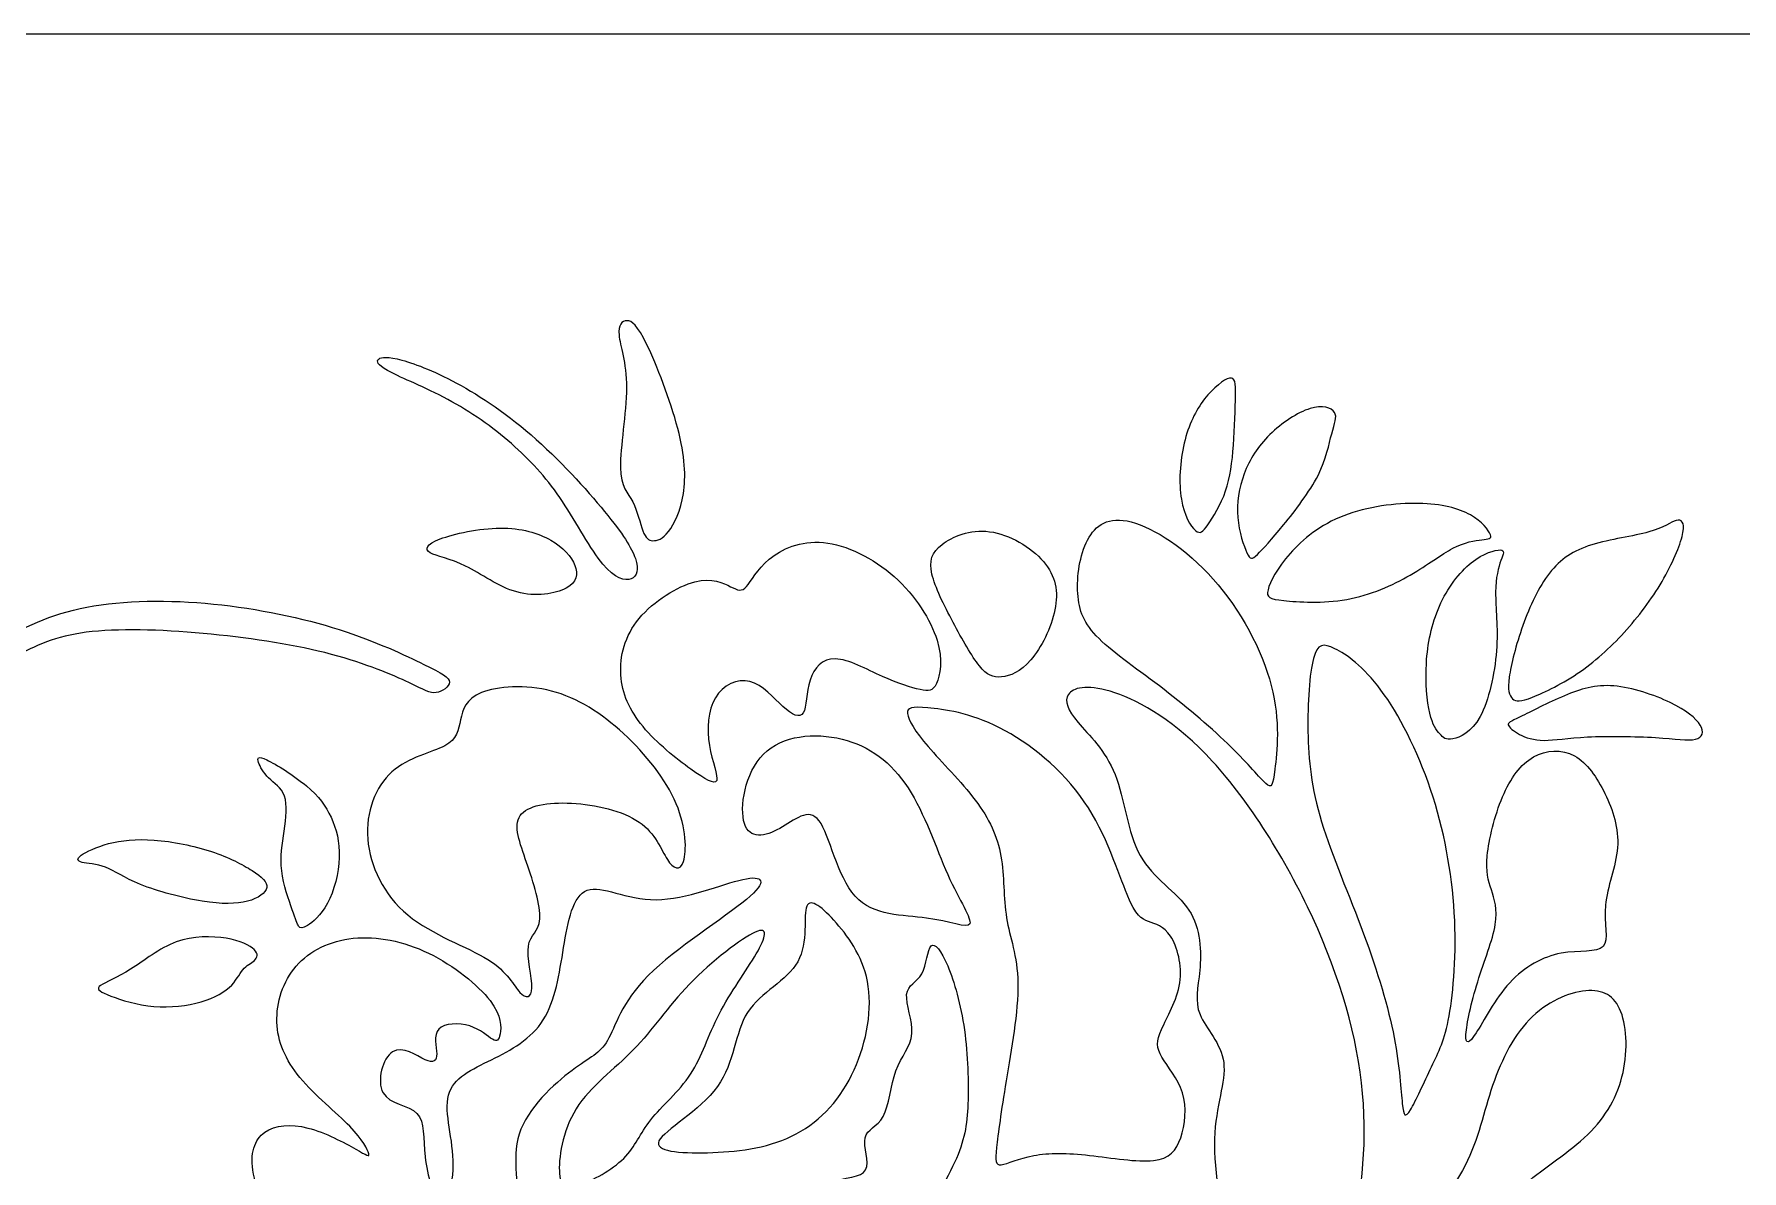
# Model space of a CAD drawing. Header units: millimetres. Extents: x -233 to 226, y -201 to 195.
# Drawn here: x -146.4 to 25, y 81.1 to 195.2 of the extents above; entities that cross this region are included whole.
import ezdxf

# ---------------------------------------------------------------- set-up
doc = ezdxf.new("R2010")
doc.units = ezdxf.units.MM
doc.layers.add('DV1_Layer_1', color=7, linetype='Continuous')
doc.layers.add('Layer_1', color=7, linetype='Continuous')

msp = doc.modelspace()

# ---------------------------------------------------------------- linework, layer by layer
at = {"layer": 'DV1_Layer_1', "color": 1, "linetype": 'Continuous'}
for points, knots in [([(-85.32, 145.36), (-85.6, 146.09), (-85.87, 147.35), (-86.35, 148.26), (-86.84, 149.17), (-87.54, 149.73), (-87.57, 151.73), (-87.61, 153.73), (-86.98, 157.17), (-86.98, 162.28), (-87.61, 163.96), (-87.72, 165), (-87.83, 166.04), (-87.42, 166.45), (-86.93, 166.45), (-86.45, 166.45), (-85.89, 166.04), (-84.92, 164.04), (-83.95, 162.04), (-82.57, 158.45), (-81.09, 152.83), (-81, 150.8), (-81.26, 149.1), (-81.53, 147.4), (-82.16, 146.05), (-83.35, 144.52), (-83.9, 144.35), (-84.33, 144.37), (-84.75, 144.4), (-85.04, 144.62), (-85.32, 145.36)], [0, 0, 0, 0, 0.083333, 0.083333, 0.083333, 0.166667, 0.166667, 0.166667, 0.25, 0.25, 0.333333, 0.333333, 0.333333, 0.416667, 0.416667, 0.416667, 0.5, 0.5, 0.5, 0.583333, 0.583333, 0.666667, 0.666667, 0.666667, 0.75, 0.75, 0.833333, 0.833333, 0.833333, 1, 1, 1, 1]), ([(-110.5, 161.2), (-109.18, 160.54), (-106.78, 159.59), (-104.49, 158.32), (-102.2, 157.05), (-100.02, 155.45), (-98.18, 153.8), (-96.34, 152.15), (-94.83, 150.46), (-93.39, 148.29), (-91.95, 146.12), (-90.57, 143.48), (-89.36, 142.02), (-88.14, 140.57), (-87.1, 140.3), (-86.5, 140.53), (-85.89, 140.76), (-85.72, 141.49), (-86.08, 142.57), (-86.45, 143.65), (-87.34, 145.08), (-89.17, 147.31), (-91, 149.54), (-93.77, 152.57), (-96.54, 154.98), (-99.32, 157.39), (-102.1, 159.18), (-104.47, 160.42), (-106.83, 161.65), (-108.77, 162.33), (-110, 162.61), (-111.24, 162.89), (-111.77, 162.77), (-111.92, 162.51), (-112.06, 162.26), (-111.82, 161.87), (-110.5, 161.2)], [0, 0, 0, 0, 0.076923, 0.076923, 0.076923, 0.153846, 0.153846, 0.153846, 0.230769, 0.230769, 0.230769, 0.307692, 0.307692, 0.307692, 0.384615, 0.384615, 0.384615, 0.461538, 0.461538, 0.461538, 0.538462, 0.538462, 0.538462, 0.615385, 0.615385, 0.615385, 0.692308, 0.692308, 0.692308, 0.769231, 0.769231, 0.769231, 0.846154, 0.846154, 0.846154, 1, 1, 1, 1]), ([(-29.86, 145.4), (-30.34, 145.82), (-31.01, 146.89), (-31.28, 148.52), (-31.56, 150.15), (-31.42, 152.34), (-30.99, 154.17), (-30.56, 155.99), (-29.84, 157.45), (-28.95, 158.59), (-28.05, 159.74), (-26.99, 160.56), (-25.88, 160.8), (-25.83, 160.22), (-25.84, 158.94), (-25.85, 157.67), (-25.93, 155.7), (-26.05, 153.97), (-26.18, 152.23), (-26.36, 150.73), (-26.84, 149.36), (-27.31, 147.98), (-28.09, 146.72), (-28.61, 145.97), (-29.13, 145.23), (-29.39, 144.98), (-29.86, 145.4)], [0, 0, 0, 0, 0.1, 0.1, 0.1, 0.2, 0.2, 0.2, 0.3, 0.3, 0.3, 0.4, 0.4, 0.5, 0.5, 0.5, 0.6, 0.6, 0.6, 0.7, 0.7, 0.7, 0.8, 0.8, 0.8, 1, 1, 1, 1]), ([(-24.69, 143.14), (-25.02, 143.82), (-25.49, 145.23), (-25.61, 146.69), (-25.73, 148.15), (-25.5, 149.67), (-24.97, 151.09), (-24.44, 152.51), (-23.61, 153.83), (-22.4, 155.01), (-21.19, 156.2), (-19.61, 157.25), (-18.36, 157.63), (-17.12, 158.01), (-16.21, 157.72), (-15.91, 157.25), (-15.61, 156.79), (-15.91, 156.15), (-16.19, 155.1), (-16.46, 154.05), (-16.72, 152.58), (-17.56, 150.92), (-18.41, 149.26), (-19.85, 147.4), (-21.02, 145.96), (-22.19, 144.52), (-23.1, 143.51), (-23.64, 142.99), (-24.19, 142.47), (-24.37, 142.45), (-24.69, 143.14)], [0, 0, 0, 0, 0.090909, 0.090909, 0.090909, 0.181818, 0.181818, 0.181818, 0.272727, 0.272727, 0.272727, 0.363636, 0.363636, 0.363636, 0.454545, 0.454545, 0.454545, 0.545455, 0.545455, 0.545455, 0.636364, 0.636364, 0.636364, 0.727273, 0.727273, 0.727273, 0.818182, 0.818182, 0.818182, 1, 1, 1, 1]), ([(-22.58, 139.44), (-22.39, 140.22), (-21.64, 141.65), (-20.37, 143.09), (-19.1, 144.52), (-17.31, 145.97), (-14.97, 146.88), (-12.64, 147.79), (-9.75, 148.15), (-7.45, 148.11), (-5.16, 148.06), (-3.45, 147.62), (-2.27, 146.95), (-1.08, 146.29), (-0.42, 145.41), (-0.26, 144.97), (-0.09, 144.54), (-0.43, 144.55), (-1.12, 144.47), (-1.81, 144.39), (-2.85, 144.22), (-5.2, 143), (-6.52, 141.95), (-8.3, 140.92), (-10.07, 139.9), (-12.31, 138.89), (-14.68, 138.47), (-17.06, 138.05), (-19.57, 138.21), (-21, 138.36), (-22.43, 138.51), (-22.78, 138.65), (-22.58, 139.44)], [0, 0, 0, 0, 0.083333, 0.083333, 0.083333, 0.166667, 0.166667, 0.166667, 0.25, 0.25, 0.25, 0.333333, 0.333333, 0.333333, 0.416667, 0.416667, 0.416667, 0.5, 0.5, 0.5, 0.583333, 0.583333, 0.666667, 0.666667, 0.666667, 0.75, 0.75, 0.75, 0.833333, 0.833333, 0.833333, 1, 1, 1, 1]), ([(-21.89, 121.45), (-21.67, 123.15), (-21.33, 126.25), (-22.25, 129.82), (-23.17, 133.4), (-25.35, 137.44), (-28.07, 140.51), (-30.78, 143.57), (-34.03, 145.66), (-36.31, 146.25), (-38.59, 146.85), (-39.89, 145.95), (-40.69, 144.43), (-41.49, 142.92), (-41.78, 140.79), (-41.57, 137.35), (-41.06, 136.04), (-39.54, 134.54), (-38.03, 133.03), (-35.51, 131.34), (-33.02, 129.43), (-30.54, 127.53), (-28.09, 125.42), (-26.31, 123.68), (-24.53, 121.93), (-23.42, 120.55), (-22.81, 120.01), (-22.2, 119.46), (-22.11, 119.75), (-21.89, 121.45)], [0, 0, 0, 0, 0.090909, 0.090909, 0.090909, 0.181818, 0.181818, 0.181818, 0.272727, 0.272727, 0.272727, 0.363636, 0.363636, 0.363636, 0.454545, 0.454545, 0.545455, 0.545455, 0.545455, 0.636364, 0.636364, 0.636364, 0.727273, 0.727273, 0.727273, 0.818182, 0.818182, 0.818182, 1, 1, 1, 1]), ([(1.96, 128.5), (1.63, 128.81), (1.46, 129.4), (1.63, 130.67), (1.8, 131.95), (2.31, 133.9), (3, 135.85), (3.7, 137.8), (4.58, 139.73), (6.77, 142.52), (8.07, 143.38), (9.91, 143.95), (11.75, 144.52), (14.11, 144.81), (15.65, 145.25), (17.18, 145.68), (17.88, 146.26), (18.4, 146.4), (18.92, 146.54), (19.26, 146.24), (19.07, 145.2), (18.89, 144.16), (18.17, 142.39), (16.16, 138.83), (14.85, 137.06), (13.44, 135.46), (12.02, 133.86), (10.5, 132.43), (8.79, 131.25), (7.07, 130.06), (5.16, 129.12), (3.97, 128.66), (2.77, 128.19), (2.29, 128.2), (1.96, 128.5)], [0, 0, 0, 0, 0.076923, 0.076923, 0.076923, 0.153846, 0.153846, 0.153846, 0.230769, 0.230769, 0.307692, 0.307692, 0.307692, 0.384615, 0.384615, 0.384615, 0.461538, 0.461538, 0.461538, 0.538462, 0.538462, 0.538462, 0.615385, 0.615385, 0.692308, 0.692308, 0.692308, 0.769231, 0.769231, 0.769231, 0.846154, 0.846154, 0.846154, 1, 1, 1, 1]), ([(-106.67, 143.15), (-106.08, 142.8), (-104.67, 142.59), (-103.12, 141.82), (-101.56, 141.06), (-99.84, 139.73), (-96.11, 138.71), (-94.09, 139.03), (-93.02, 139.6), (-91.94, 140.18), (-91.81, 141.01), (-92.15, 141.89), (-92.5, 142.77), (-93.32, 143.7), (-95.83, 145.14), (-97.52, 145.65), (-99.64, 145.63), (-101.76, 145.61), (-104.31, 145.07), (-105.69, 144.54), (-107.07, 144.02), (-107.27, 143.51), (-106.67, 143.15)], [0, 0, 0, 0, 0.111111, 0.111111, 0.111111, 0.222222, 0.222222, 0.333333, 0.333333, 0.333333, 0.444444, 0.444444, 0.444444, 0.555556, 0.555556, 0.666667, 0.666667, 0.666667, 0.777778, 0.777778, 0.777778, 1, 1, 1, 1]), ([(-55.86, 130.04), (-55.5, 130.83), (-55.19, 132.38), (-55.8, 134.39), (-56.42, 136.4), (-57.97, 138.87), (-60.09, 140.76), (-62.21, 142.65), (-64.9, 143.96), (-67.21, 144.18), (-69.51, 144.4), (-71.42, 143.53), (-72.66, 142.5), (-73.89, 141.47), (-75.01, 139.09), (-75.79, 139.38), (-76.52, 139.75), (-77.26, 140.11), (-78.35, 140.69), (-80.1, 140.24), (-81.84, 139.79), (-84.24, 138.32), (-85.7, 136.56), (-87.15, 134.8), (-87.66, 132.77), (-87.54, 130.9), (-87.42, 129.03), (-86.67, 127.34), (-83.95, 124.07), (-81.99, 122.49), (-80.52, 121.44), (-79.06, 120.38), (-78.09, 119.85), (-77.92, 120.3), (-77.75, 120.75), (-78.38, 122.18), (-78.64, 123.82), (-78.91, 125.47), (-78.81, 127.34), (-77.29, 129.88), (-75.86, 130.56), (-74.59, 130.23), (-73.31, 129.91), (-72.2, 128.57), (-71.27, 127.73), (-70.33, 126.88), (-69.58, 126.51), (-69.23, 127.08), (-68.88, 127.65), (-68.93, 129.16), (-68.15, 131.6), (-67.33, 132.55), (-66.01, 132.51), (-64.69, 132.48), (-62.87, 131.46), (-61.29, 130.74), (-59.72, 130.03), (-58.38, 129.62), (-57.51, 129.42), (-56.64, 129.23), (-56.23, 129.25), (-55.86, 130.04)], [0, 0, 0, 0, 0.043478, 0.043478, 0.043478, 0.086957, 0.086957, 0.086957, 0.130435, 0.130435, 0.130435, 0.173913, 0.173913, 0.173913, 0.217391, 0.26087, 0.26087, 0.26087, 0.304348, 0.304348, 0.304348, 0.347826, 0.347826, 0.347826, 0.391304, 0.391304, 0.391304, 0.434783, 0.434783, 0.478261, 0.478261, 0.478261, 0.521739, 0.521739, 0.521739, 0.565217, 0.565217, 0.565217, 0.608696, 0.608696, 0.652174, 0.652174, 0.652174, 0.695652, 0.695652, 0.695652, 0.73913, 0.73913, 0.73913, 0.782609, 0.782609, 0.826087, 0.826087, 0.826087, 0.869565, 0.869565, 0.869565, 0.913043, 0.913043, 0.913043, 1, 1, 1, 1]), ([(-49.33, 130.69), (-48.5, 130.78), (-47.43, 131.19), (-46.39, 132.4), (-45.35, 133.61), (-44.33, 135.63), (-43.97, 137.43), (-43.6, 139.24), (-43.89, 140.84), (-46.36, 143.72), (-48.55, 145), (-50.52, 145.27), (-52.5, 145.54), (-54.27, 144.79), (-55.3, 143.99), (-56.33, 143.19), (-56.62, 142.34), (-56.31, 141.02), (-56.01, 139.7), (-55.11, 137.9), (-54.19, 136.17), (-53.27, 134.44), (-52.33, 132.77), (-51.55, 131.81), (-50.78, 130.85), (-50.17, 130.61), (-49.33, 130.69)], [0, 0, 0, 0, 0.1, 0.1, 0.1, 0.2, 0.2, 0.2, 0.3, 0.3, 0.4, 0.4, 0.4, 0.5, 0.5, 0.5, 0.6, 0.6, 0.6, 0.7, 0.7, 0.7, 0.8, 0.8, 0.8, 1, 1, 1, 1]), ([(-4.03, 124.47), (-3.32, 124.6), (-2.17, 125.12), (-0.42, 128.31), (0.18, 130.98), (0.52, 135.67), (0.26, 137.69), (0.26, 139.19), (0.27, 140.69), (0.55, 141.69), (1.03, 143.05), (1.24, 143.43), (0.73, 143.44), (0.23, 143.46), (-0.98, 143.12), (-2.18, 142.16), (-3.38, 141.19), (-4.58, 139.6), (-5.37, 137.8), (-6.17, 136.01), (-6.57, 134.01), (-6.68, 132.07), (-6.8, 130.14), (-6.63, 128.25), (-6.35, 127.05), (-6.06, 125.86), (-5.66, 125.35), (-5.33, 124.97), (-5, 124.59), (-4.73, 124.34), (-4.03, 124.47)], [0, 0, 0, 0, 0.083333, 0.083333, 0.166667, 0.166667, 0.25, 0.25, 0.25, 0.333333, 0.333333, 0.416667, 0.416667, 0.416667, 0.5, 0.5, 0.5, 0.583333, 0.583333, 0.583333, 0.666667, 0.666667, 0.666667, 0.75, 0.75, 0.75, 0.833333, 0.833333, 0.833333, 1, 1, 1, 1]), ([(-106.09, 129.12), (-105.47, 129.2), (-104.74, 129.71), (-104.74, 130.17), (-104.74, 130.63), (-105.47, 131.05), (-107.31, 131.95), (-109.16, 132.86), (-112.11, 134.27), (-119.5, 136.62), (-123.94, 137.56), (-128.42, 138.01), (-132.9, 138.46), (-137.44, 138.41), (-141.13, 137.7), (-144.83, 136.98), (-147.69, 135.6), (-149.98, 134.2), (-152.27, 132.79), (-153.99, 131.36), (-154.97, 129.98), (-155.95, 128.6), (-156.19, 127.27), (-156.1, 126.33), (-156, 125.4), (-155.56, 124.87), (-155.26, 124.93), (-154.96, 124.99), (-154.79, 125.64), (-154.55, 127.1), (-154.47, 127.9), (-153.37, 129.05), (-152.27, 130.2), (-150.14, 131.7), (-148.03, 132.88), (-145.92, 134.05), (-143.83, 134.9), (-140.6, 135.24), (-137.36, 135.58), (-132.98, 135.41), (-128.65, 134.98), (-124.33, 134.56), (-120.06, 133.88), (-116.58, 132.96), (-113.11, 132.04), (-110.42, 130.88), (-108.82, 130.12), (-107.22, 129.37), (-106.71, 129.03), (-106.09, 129.12)], [0, 0, 0, 0, 0.055556, 0.055556, 0.055556, 0.111111, 0.111111, 0.111111, 0.166667, 0.166667, 0.222222, 0.222222, 0.222222, 0.277778, 0.277778, 0.277778, 0.333333, 0.333333, 0.333333, 0.388889, 0.388889, 0.388889, 0.444444, 0.444444, 0.444444, 0.5, 0.5, 0.5, 0.555556, 0.555556, 0.611111, 0.611111, 0.611111, 0.666667, 0.666667, 0.666667, 0.722222, 0.722222, 0.722222, 0.777778, 0.777778, 0.777778, 0.833333, 0.833333, 0.833333, 0.888889, 0.888889, 0.888889, 1, 1, 1, 1]), ([(-9.92, 94.5), (-10.5, 97.48), (-11.56, 101.09), (-12.98, 104.91), (-14.4, 108.73), (-16.17, 112.75), (-17.2, 116.15), (-18.23, 119.56), (-18.52, 122.35), (-18.57, 125.22), (-18.62, 128.09), (-18.42, 131.05), (-18.02, 132.55), (-17.62, 134.05), (-17.02, 134.1), (-15.87, 133.53), (-14.72, 132.96), (-13.02, 131.77), (-11.24, 129.37), (-9.46, 126.97), (-7.59, 123.36), (-6.26, 119.39), (-4.92, 115.41), (-4.12, 111.08), (-3.88, 107.01), (-3.64, 102.93), (-3.96, 99.13), (-4.85, 94.21), (-5.43, 93.1), (-6.16, 91.57), (-6.89, 90.04), (-7.76, 88.1), (-8.28, 87.24), (-8.8, 86.38), (-8.97, 86.6), (-9.1, 87.88), (-9.24, 89.17), (-9.34, 91.52), (-9.92, 94.5)], [0, 0, 0, 0, 0.071429, 0.071429, 0.071429, 0.142857, 0.142857, 0.142857, 0.214286, 0.214286, 0.214286, 0.285714, 0.285714, 0.285714, 0.357143, 0.357143, 0.357143, 0.428571, 0.428571, 0.428571, 0.5, 0.5, 0.5, 0.571429, 0.571429, 0.571429, 0.642857, 0.642857, 0.714286, 0.714286, 0.714286, 0.785714, 0.785714, 0.785714, 0.857143, 0.857143, 0.857143, 1, 1, 1, 1]), ([(-97.68, 99.03), (-98.27, 99.69), (-98.86, 101.07), (-100.9, 102.34), (-102.95, 103.61), (-106.47, 104.78), (-108.91, 106.8), (-111.36, 108.82), (-112.74, 111.71), (-113.15, 117.14), (-112.18, 119.68), (-110.51, 121.17), (-108.84, 122.66), (-106.47, 123.1), (-105.22, 123.78), (-103.97, 124.45), (-103.85, 125.37), (-103.63, 126.38), (-103.41, 127.39), (-103.1, 128.48), (-101.52, 129.12), (-99.95, 129.76), (-97.11, 129.95), (-94.49, 129.28), (-91.88, 128.6), (-89.48, 127.05), (-87.26, 125), (-85.04, 122.95), (-83.01, 120.41), (-81.98, 117.97), (-80.95, 115.54), (-80.92, 113.21), (-81.25, 112.18), (-81.58, 111.15), (-82.26, 111.42), (-82.87, 112.37), (-83.49, 113.33), (-84.05, 114.98), (-85.7, 116.12), (-87.34, 117.26), (-90.08, 117.89), (-92.48, 118.02), (-94.88, 118.15), (-96.94, 117.79), (-97.64, 116.77), (-98.35, 115.75), (-97.69, 114.08), (-97, 112.07), (-96.31, 110.06), (-95.58, 107.71), (-95.67, 106.4), (-95.75, 105.09), (-97.55, 104.56), (-96.43, 100.53), (-96.46, 99.49), (-96.48, 98.45), (-97.09, 98.38), (-97.68, 99.03)], [0, 0, 0, 0, 0.047619, 0.047619, 0.047619, 0.095238, 0.095238, 0.095238, 0.142857, 0.142857, 0.190476, 0.190476, 0.190476, 0.238095, 0.238095, 0.238095, 0.285714, 0.285714, 0.285714, 0.333333, 0.333333, 0.333333, 0.380952, 0.380952, 0.380952, 0.428571, 0.428571, 0.428571, 0.47619, 0.47619, 0.47619, 0.52381, 0.52381, 0.52381, 0.571429, 0.571429, 0.571429, 0.619048, 0.619048, 0.619048, 0.666667, 0.666667, 0.666667, 0.714286, 0.714286, 0.714286, 0.761905, 0.761905, 0.761905, 0.809524, 0.809524, 0.809524, 0.857143, 0.904762, 0.904762, 0.904762, 1, 1, 1, 1]), ([(-29.43, 101.26), (-29.26, 103.08), (-29.3, 105.45), (-31.73, 109.14), (-34.1, 110.45), (-35.41, 112.77), (-36.72, 115.1), (-36.96, 118.44), (-37.93, 120.89), (-38.9, 123.34), (-40.6, 124.89), (-42.68, 127.36), (-43.07, 128.28), (-42.61, 128.94), (-42.15, 129.59), (-40.84, 129.98), (-38.42, 129.25), (-35.99, 128.53), (-32.45, 126.68), (-28.82, 122.93), (-25.18, 119.17), (-17.72, 107.83), (-13.84, 95.62), (-13.19, 89.94), (-12.53, 84.27), (-13.16, 79.04), (-14.16, 74.65), (-15.15, 70.27), (-16.51, 66.73), (-17.7, 64.11), (-18.88, 61.49), (-19.9, 59.8), (-21.09, 59.31), (-22.28, 58.83), (-23.63, 59.56), (-24.53, 61.93), (-25.43, 64.3), (-25.86, 68.33), (-27.17, 76.66), (-28.04, 80.98), (-27.95, 84.32), (-27.85, 87.67), (-26.78, 90.04), (-27.03, 91.98), (-27.27, 93.92), (-28.82, 95.42), (-29.4, 96.8), (-29.98, 98.18), (-29.59, 99.44), (-29.43, 101.26)], [0, 0, 0, 0, 0.052632, 0.052632, 0.105263, 0.105263, 0.105263, 0.157895, 0.157895, 0.157895, 0.210526, 0.210526, 0.263158, 0.263158, 0.263158, 0.315789, 0.315789, 0.315789, 0.368421, 0.368421, 0.368421, 0.421053, 0.473684, 0.473684, 0.473684, 0.526316, 0.526316, 0.526316, 0.578947, 0.578947, 0.578947, 0.631579, 0.631579, 0.631579, 0.684211, 0.684211, 0.684211, 0.736842, 0.736842, 0.789474, 0.789474, 0.789474, 0.842105, 0.842105, 0.842105, 0.894737, 0.894737, 0.894737, 1, 1, 1, 1]), ([(2.74, 126.69), (3.76, 127.19), (5.54, 128.12), (8.8, 129.49), (10.28, 129.94), (12.13, 129.79), (13.98, 129.64), (16.19, 128.89), (17.79, 128.12), (19.39, 127.34), (20.38, 126.55), (20.8, 125.86), (21.21, 125.18), (21.04, 124.61), (20.32, 124.44), (19.6, 124.26), (18.33, 124.48), (16.31, 124.61), (14.3, 124.73), (11.53, 124.77), (9.5, 124.67), (7.47, 124.57), (6.18, 124.32), (5.13, 124.33), (4.09, 124.34), (3.29, 124.59), (2.67, 124.92), (2.06, 125.24), (1.62, 125.64), (1.54, 125.88), (1.45, 126.11), (1.72, 126.18), (2.74, 126.69)], [0, 0, 0, 0, 0.083333, 0.083333, 0.166667, 0.166667, 0.166667, 0.25, 0.25, 0.25, 0.333333, 0.333333, 0.333333, 0.416667, 0.416667, 0.416667, 0.5, 0.5, 0.5, 0.583333, 0.583333, 0.583333, 0.666667, 0.666667, 0.666667, 0.75, 0.75, 0.75, 0.833333, 0.833333, 0.833333, 1, 1, 1, 1]), ([(-48.86, 90.16), (-48.35, 93.24), (-47.65, 97.12), (-47.69, 99.94), (-47.72, 102.76), (-48.5, 104.53), (-48.82, 106.52), (-49.15, 108.51), (-48.91, 112.92), (-50.56, 116.46), (-53.37, 120.19), (-55.36, 122.15), (-56.69, 123.7), (-58.02, 125.25), (-58.7, 126.39), (-58.77, 127.01), (-58.85, 127.63), (-58.31, 127.73), (-55.14, 127.46), (-52.5, 127.1), (-49.53, 125.59), (-46.56, 124.09), (-43.26, 121.45), (-41.02, 118.17), (-38.78, 114.88), (-37.59, 110.96), (-36.72, 108.84), (-35.85, 106.71), (-35.29, 106.4), (-33.88, 105.89), (-33.04, 105.7), (-32.36, 104.67), (-31.68, 103.64), (-31.17, 101.77), (-31.44, 99.99), (-31.7, 98.21), (-32.75, 96.51), (-33.27, 95.32), (-33.79, 94.14), (-33.79, 93.46), (-33.24, 92.53), (-32.7, 91.59), (-30.52, 89.22), (-30.9, 85.73), (-31.34, 84.44), (-31.78, 83.16), (-32.45, 82.34), (-34.08, 82.15), (-35.7, 81.97), (-38.27, 82.43), (-40.49, 82.67), (-42.71, 82.92), (-44.57, 82.94), (-46.09, 82.66), (-47.6, 82.38), (-48.76, 81.8), (-49.36, 81.73), (-49.95, 81.66), (-49.98, 82.09), (-49.83, 83.45), (-49.68, 84.81), (-49.37, 87.08), (-48.86, 90.16)], [0, 0, 0, 0, 0.041667, 0.041667, 0.041667, 0.083333, 0.083333, 0.083333, 0.125, 0.166667, 0.166667, 0.208333, 0.208333, 0.208333, 0.25, 0.25, 0.25, 0.291667, 0.291667, 0.333333, 0.333333, 0.333333, 0.375, 0.375, 0.375, 0.416667, 0.416667, 0.416667, 0.458333, 0.458333, 0.5, 0.5, 0.5, 0.541667, 0.541667, 0.541667, 0.583333, 0.583333, 0.583333, 0.625, 0.625, 0.625, 0.666667, 0.708333, 0.708333, 0.708333, 0.75, 0.75, 0.75, 0.791667, 0.791667, 0.791667, 0.833333, 0.833333, 0.833333, 0.875, 0.875, 0.875, 0.916667, 0.916667, 0.916667, 1, 1, 1, 1]), ([(-54.73, 110.86), (-55.91, 113.5), (-57.03, 116.99), (-58.7, 119.56), (-60.37, 122.13), (-62.6, 123.78), (-65.34, 124.45), (-68.08, 125.13), (-74.57, 124.55), (-75.64, 117.57), (-75.13, 115.97), (-74.62, 114.37), (-73.07, 114.66), (-71.59, 115.49), (-70.11, 116.31), (-68.71, 117.67), (-67.64, 116.26), (-66.58, 114.86), (-65.12, 106.52), (-59.21, 106.81), (-54.51, 106.18), (-52.76, 105.41), (-52.52, 105.91), (-52.28, 106.42), (-53.54, 108.22), (-54.73, 110.86)], [0, 0, 0, 0, 0.090909, 0.090909, 0.090909, 0.181818, 0.181818, 0.181818, 0.272727, 0.363636, 0.363636, 0.363636, 0.454545, 0.454545, 0.454545, 0.545455, 0.545455, 0.545455, 0.636364, 0.727273, 0.727273, 0.818182, 0.818182, 0.818182, 1, 1, 1, 1]), ([(-1.69, 94.97), (-0.95, 96.12), (0.19, 98.38), (1.68, 100), (3.17, 101.63), (5.01, 102.62), (6.83, 102.96), (8.65, 103.3), (10.44, 102.98), (11.06, 103.65), (11.68, 104.32), (11.12, 105.96), (11.29, 107.79), (11.46, 109.62), (12.35, 111.63), (12.5, 113.56), (12.65, 115.49), (12.04, 117.33), (11.24, 118.98), (10.44, 120.62), (9.45, 122.08), (6.9, 123.46), (5.35, 123.39), (4.07, 122.66), (2.78, 121.93), (1.76, 120.55), (0.16, 116.77), (-0.42, 114.37), (-0.57, 112.75), (-0.73, 111.13), (-0.47, 110.28), (-0.16, 109.34), (0.14, 108.41), (0.48, 107.39), (0.23, 105.84), (-0.03, 104.29), (-0.88, 102.21), (-1.53, 100.1), (-2.19, 97.99), (-2.65, 95.86), (-2.71, 94.82), (-2.77, 93.77), (-2.43, 93.82), (-1.69, 94.97)], [0, 0, 0, 0, 0.0625, 0.0625, 0.0625, 0.125, 0.125, 0.125, 0.1875, 0.1875, 0.1875, 0.25, 0.25, 0.25, 0.3125, 0.3125, 0.3125, 0.375, 0.375, 0.375, 0.4375, 0.4375, 0.5, 0.5, 0.5, 0.5625, 0.5625, 0.625, 0.625, 0.625, 0.6875, 0.6875, 0.6875, 0.75, 0.75, 0.75, 0.8125, 0.8125, 0.8125, 0.875, 0.875, 0.875, 1, 1, 1, 1]), ([(-119, 105.74), (-118.48, 106.06), (-117.64, 106.73), (-116.98, 107.97), (-116.32, 109.21), (-115.85, 111.01), (-115.8, 112.57), (-115.74, 114.14), (-116.1, 115.47), (-116.63, 116.61), (-117.16, 117.75), (-117.84, 118.71), (-119.09, 119.75), (-120.35, 120.8), (-122.16, 121.93), (-123.08, 122.37), (-124.01, 122.81), (-124.04, 122.56), (-123.9, 122.12), (-123.75, 121.69), (-123.43, 121.07), (-122.89, 120.55), (-122.35, 120.03), (-121.6, 119.61), (-121, 117.86), (-121.14, 116.53), (-121.33, 115.23), (-121.52, 113.92), (-121.75, 112.64), (-121.58, 111.23), (-121.42, 109.83), (-120.86, 108.29), (-120.52, 107.31), (-120.18, 106.33), (-120.04, 105.91), (-119.88, 105.68), (-119.72, 105.45), (-119.52, 105.42), (-119, 105.74)], [0, 0, 0, 0, 0.071429, 0.071429, 0.071429, 0.142857, 0.142857, 0.142857, 0.214286, 0.214286, 0.214286, 0.285714, 0.285714, 0.285714, 0.357143, 0.357143, 0.357143, 0.428571, 0.428571, 0.428571, 0.5, 0.5, 0.5, 0.571429, 0.571429, 0.642857, 0.642857, 0.642857, 0.714286, 0.714286, 0.714286, 0.785714, 0.785714, 0.785714, 0.857143, 0.857143, 0.857143, 1, 1, 1, 1]), ([(-141.62, 112.08), (-141.11, 111.96), (-140.17, 111.95), (-138.34, 111.24), (-137.44, 110.54), (-135.74, 109.86), (-134.05, 109.17), (-131.55, 108.51), (-129.56, 108.19), (-127.58, 107.87), (-126.12, 107.89), (-125.02, 108.18), (-123.91, 108.47), (-123.16, 109.03), (-123.08, 109.57), (-122.99, 110.1), (-123.57, 110.62), (-124.54, 111.25), (-125.52, 111.87), (-126.88, 112.59), (-128.64, 113.17), (-130.4, 113.75), (-132.55, 114.19), (-136.2, 114.45), (-137.69, 114.28), (-138.95, 113.96), (-140.21, 113.63), (-141.22, 113.15), (-141.7, 112.79), (-142.18, 112.44), (-142.12, 112.21), (-141.62, 112.08)], [0, 0, 0, 0, 0.083333, 0.083333, 0.166667, 0.166667, 0.166667, 0.25, 0.25, 0.25, 0.333333, 0.333333, 0.333333, 0.416667, 0.416667, 0.416667, 0.5, 0.5, 0.5, 0.583333, 0.583333, 0.583333, 0.666667, 0.666667, 0.75, 0.75, 0.75, 0.833333, 0.833333, 0.833333, 1, 1, 1, 1]), ([(-88.87, 94.21), (-88.1, 95.57), (-87.51, 97.99), (-84.78, 100.73), (-82.04, 103.47), (-77.14, 106.52), (-74.94, 108.36), (-72.73, 110.2), (-73.22, 110.83), (-75.28, 110.37), (-77.34, 109.91), (-84.61, 106.81), (-89.45, 109.82), (-90.91, 109.28), (-92.36, 108.75), (-92.85, 106.18), (-93.28, 103.54), (-93.72, 100.9), (-94.11, 98.18), (-95.32, 96.27), (-96.53, 94.36), (-98.56, 93.24), (-102.49, 91.3), (-104.38, 90.48), (-104.84, 88.71), (-105.3, 86.94), (-104.33, 84.23), (-104.36, 81.68), (-104.38, 79.14), (-105.4, 76.76), (-105.5, 75.16), (-105.59, 73.56), (-104.77, 72.74), (-103.12, 73.1), (-101.47, 73.47), (-99, 75.02), (-98.27, 77.2), (-97.55, 79.38), (-98.56, 82.19), (-97.74, 84.81), (-96.92, 87.42), (-94.25, 89.85), (-92.43, 91.2), (-90.62, 92.56), (-89.65, 92.85), (-88.87, 94.21)], [0, 0, 0, 0, 0.058824, 0.058824, 0.058824, 0.117647, 0.117647, 0.117647, 0.176471, 0.176471, 0.176471, 0.235294, 0.294118, 0.294118, 0.294118, 0.352941, 0.352941, 0.352941, 0.411765, 0.411765, 0.411765, 0.470588, 0.470588, 0.529412, 0.529412, 0.529412, 0.588235, 0.588235, 0.588235, 0.647059, 0.647059, 0.647059, 0.705882, 0.705882, 0.705882, 0.764706, 0.764706, 0.764706, 0.823529, 0.823529, 0.823529, 0.882353, 0.882353, 0.882353, 1, 1, 1, 1]), ([(-65.9, 105.99), (-64.54, 104.44), (-63.09, 102.35), (-62.31, 96.88), (-62.99, 93.48), (-64.37, 90.72), (-65.75, 87.96), (-67.84, 85.82), (-70.4, 84.59), (-72.97, 83.35), (-76.03, 83.01), (-78.84, 82.94), (-81.65, 82.87), (-84.22, 83.06), (-83.71, 84.13), (-83.2, 85.19), (-79.61, 87.13), (-77.84, 89.58), (-76.08, 92.03), (-76.12, 94.99), (-74.82, 97.02), (-73.51, 99.06), (-68.18, 101.29), (-69.24, 106.81), (-68.88, 107.68), (-68.51, 108.56), (-67.25, 107.54), (-65.9, 105.99)], [0, 0, 0, 0, 0.090909, 0.090909, 0.181818, 0.181818, 0.181818, 0.272727, 0.272727, 0.272727, 0.363636, 0.363636, 0.363636, 0.454545, 0.454545, 0.454545, 0.545455, 0.545455, 0.545455, 0.636364, 0.636364, 0.636364, 0.727273, 0.818182, 0.818182, 0.818182, 1, 1, 1, 1]), ([(-139.75, 99.73), (-139.28, 100.06), (-138.09, 100.51), (-135.39, 102.21), (-133.86, 103.47), (-132.16, 104.09), (-130.46, 104.71), (-128.57, 104.7), (-127.15, 104.46), (-125.72, 104.22), (-124.76, 103.75), (-123.9, 102.9), (-124.01, 102.53), (-124.61, 101.95), (-125.11, 101.74), (-125.49, 101.3), (-125.87, 100.85), (-126.13, 100.16), (-126.85, 99.52), (-127.57, 98.88), (-128.74, 98.29), (-130.2, 97.94), (-131.65, 97.59), (-133.39, 97.48), (-136.67, 97.9), (-138.2, 98.43), (-139.09, 98.81), (-139.98, 99.18), (-140.22, 99.4), (-139.75, 99.73)], [0, 0, 0, 0, 0.083333, 0.083333, 0.166667, 0.166667, 0.166667, 0.25, 0.25, 0.25, 0.333333, 0.333333, 0.416667, 0.416667, 0.5, 0.5, 0.5, 0.583333, 0.583333, 0.583333, 0.666667, 0.666667, 0.666667, 0.75, 0.75, 0.833333, 0.833333, 0.833333, 1, 1, 1, 1]), ([(-99.66, 94.86), (-99.53, 95.52), (-99.49, 96.66), (-100.67, 98.21), (-101.86, 99.76), (-104.28, 101.72), (-106.83, 102.96), (-109.37, 104.19), (-112.04, 104.7), (-114.39, 104.46), (-116.74, 104.22), (-118.78, 103.22), (-120.12, 101.67), (-121.47, 100.12), (-122.12, 98.01), (-122.06, 96.05), (-122, 94.09), (-121.22, 92.27), (-119.75, 90.49), (-118.27, 88.71), (-116.09, 86.96), (-114.75, 85.59), (-113.42, 84.23), (-112.94, 83.23), (-112.84, 82.84), (-112.74, 82.46), (-113.03, 82.67), (-114.15, 83.3), (-115.26, 83.93), (-117.2, 84.98), (-118.95, 85.42), (-120.69, 85.87), (-122.24, 85.73), (-123.27, 84.99), (-124.3, 84.25), (-124.81, 82.92), (-124.4, 80.78), (-123.99, 78.65), (-122.65, 75.72), (-120.81, 73.43), (-118.97, 71.14), (-116.62, 69.49), (-114.69, 68.49), (-112.77, 67.48), (-111.26, 67.12), (-110.12, 67.56), (-108.99, 68.01), (-108.21, 69.27), (-108.61, 70.27), (-109.01, 71.26), (-110.59, 71.99), (-111.34, 72.92), (-112.09, 73.85), (-112.01, 74.99), (-110.83, 76.42), (-109.71, 76.71), (-108.65, 76.76), (-107.58, 76.81), (-106.56, 76.62), (-106.4, 77.57), (-106.25, 78.53), (-106.95, 80.64), (-107.18, 82.52), (-107.41, 84.4), (-107.17, 86.04), (-108, 86.89), (-108.84, 87.74), (-110.75, 87.79), (-111.41, 88.96), (-112.06, 90.14), (-111.46, 92.44), (-110.45, 93.07), (-109.45, 93.7), (-108.04, 92.66), (-107.18, 92.27), (-106.32, 91.88), (-106, 92.15), (-106.02, 92.86), (-106.03, 93.58), (-106.37, 94.74), (-105.81, 95.35), (-105.25, 95.95), (-103.8, 96), (-102.71, 95.66), (-101.62, 95.32), (-100.89, 94.6), (-100.43, 94.32), (-99.97, 94.04), (-99.78, 94.21), (-99.66, 94.86)], [0, 0, 0, 0, 0.032258, 0.032258, 0.032258, 0.064516, 0.064516, 0.064516, 0.096774, 0.096774, 0.096774, 0.129032, 0.129032, 0.129032, 0.16129, 0.16129, 0.16129, 0.193548, 0.193548, 0.193548, 0.225806, 0.225806, 0.225806, 0.258065, 0.258065, 0.258065, 0.290323, 0.290323, 0.290323, 0.322581, 0.322581, 0.322581, 0.354839, 0.354839, 0.354839, 0.387097, 0.387097, 0.387097, 0.419355, 0.419355, 0.419355, 0.451613, 0.451613, 0.451613, 0.483871, 0.483871, 0.483871, 0.516129, 0.516129, 0.516129, 0.548387, 0.548387, 0.548387, 0.580645, 0.580645, 0.612903, 0.612903, 0.612903, 0.645161, 0.645161, 0.645161, 0.677419, 0.677419, 0.677419, 0.709677, 0.709677, 0.709677, 0.741935, 0.741935, 0.741935, 0.774194, 0.774194, 0.774194, 0.806452, 0.806452, 0.806452, 0.83871, 0.83871, 0.83871, 0.870968, 0.870968, 0.870968, 0.903226, 0.903226, 0.903226, 0.935484, 0.935484, 0.935484, 1, 1, 1, 1]), ([(-93.69, 80.82), (-93.82, 82.29), (-93.43, 85.1), (-92.02, 87.35), (-90.62, 89.61), (-88.19, 91.3), (-86.26, 93.29), (-84.32, 95.28), (-82.87, 97.56), (-80.64, 99.86), (-78.41, 102.17), (-75.4, 104.49), (-74.04, 105.09), (-72.68, 105.7), (-72.97, 104.58), (-73.94, 102.91), (-74.91, 101.24), (-76.56, 99.01), (-78.79, 94.69), (-79.37, 92.61), (-81.7, 89.07), (-83.44, 87.62), (-84.53, 86.24), (-85.62, 84.86), (-86.06, 83.55), (-88.44, 81.2), (-90.37, 80.16), (-91.66, 79.7), (-92.94, 79.24), (-93.57, 79.36), (-93.69, 80.82)], [0, 0, 0, 0, 0.083333, 0.083333, 0.083333, 0.166667, 0.166667, 0.166667, 0.25, 0.25, 0.25, 0.333333, 0.333333, 0.333333, 0.416667, 0.416667, 0.416667, 0.5, 0.5, 0.583333, 0.583333, 0.666667, 0.666667, 0.666667, 0.75, 0.75, 0.833333, 0.833333, 0.833333, 1, 1, 1, 1]), ([(-75.13, 68.68), (-74.48, 67.87), (-73.58, 67.02), (-72.1, 67), (-70.62, 66.97), (-68.56, 67.77), (-66.21, 69.09), (-63.86, 70.41), (-61.22, 72.25), (-56.81, 76.93), (-55.04, 79.77), (-54.04, 81.96), (-53.03, 84.15), (-52.79, 85.7), (-52.7, 87.85), (-52.62, 89.99), (-52.69, 92.73), (-53.42, 97.8), (-54.07, 100.12), (-54.73, 101.69), (-55.38, 103.25), (-56.03, 104.05), (-56.4, 103.69), (-56.76, 103.32), (-56.83, 101.8), (-57.33, 100.91), (-57.83, 100.03), (-58.75, 99.78), (-58.85, 98.83), (-58.94, 97.87), (-58.22, 96.2), (-58.43, 93.58), (-59.38, 92.63), (-59.92, 91.16), (-60.47, 89.68), (-60.61, 87.67), (-61.21, 86.58), (-61.8, 85.49), (-62.84, 85.32), (-63.03, 84.44), (-63.21, 83.57), (-62.53, 82), (-62.97, 81.22), (-63.4, 80.44), (-64.95, 80.47), (-66.92, 79.94), (-68.88, 79.4), (-71.25, 78.31), (-72.94, 76.74), (-74.62, 75.16), (-75.62, 73.1), (-75.91, 71.68), (-76.2, 70.27), (-75.79, 69.49), (-75.13, 68.68)], [0, 0, 0, 0, 0.05, 0.05, 0.05, 0.1, 0.1, 0.1, 0.15, 0.15, 0.2, 0.2, 0.2, 0.25, 0.25, 0.25, 0.3, 0.3, 0.35, 0.35, 0.35, 0.4, 0.4, 0.4, 0.45, 0.45, 0.45, 0.5, 0.5, 0.5, 0.55, 0.55, 0.6, 0.6, 0.6, 0.65, 0.65, 0.65, 0.7, 0.7, 0.7, 0.75, 0.75, 0.75, 0.8, 0.8, 0.8, 0.85, 0.85, 0.85, 0.9, 0.9, 0.9, 1, 1, 1, 1]), ([(-8.29, 74.27), (-7.03, 75.77), (-4.56, 78.46), (-1.58, 83.84), (-1.07, 86.53), (0.67, 91.86), (1.91, 94.5), (3.64, 96.29), (5.37, 98.09), (7.6, 99.03), (9.31, 99.19), (11.02, 99.35), (12.21, 98.72), (12.84, 97.09), (13.47, 95.47), (13.54, 92.85), (12.95, 90.54), (12.35, 88.22), (11.09, 86.21), (9.17, 84.44), (7.24, 82.67), (4.65, 81.15), (3, 79.55), (1.35, 77.95), (0.65, 76.28), (-0.42, 75.22), (-1.48, 74.17), (-2.91, 73.73), (-4.51, 73.32), (-6.11, 72.91), (-7.88, 72.52), (-8.74, 72.48), (-9.6, 72.45), (-9.55, 72.76), (-8.29, 74.27)], [0, 0, 0, 0, 0.076923, 0.076923, 0.153846, 0.153846, 0.230769, 0.230769, 0.230769, 0.307692, 0.307692, 0.307692, 0.384615, 0.384615, 0.384615, 0.461538, 0.461538, 0.461538, 0.538462, 0.538462, 0.538462, 0.615385, 0.615385, 0.615385, 0.692308, 0.692308, 0.692308, 0.769231, 0.769231, 0.769231, 0.846154, 0.846154, 0.846154, 1, 1, 1, 1])]:
    msp.add_open_spline(points, degree=3, knots=knots, dxfattribs=at)
at = {"layer": 'Layer_1', "color": 7, "linetype": 'Continuous'}
msp.add_line((226.37, 195.21), (-233.23, 195.21), dxfattribs=at)

doc.saveas('drawing.dxf')
